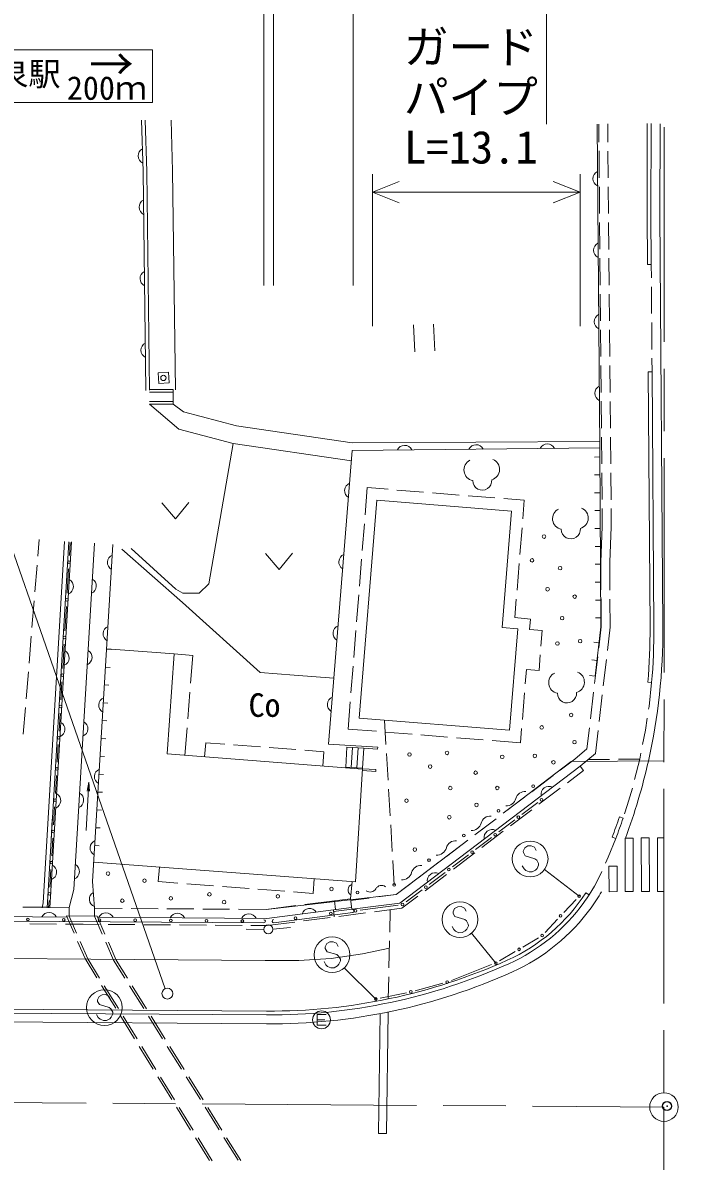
# Model space of a CAD drawing. Units: millimetres, scale not verified. Extents: x 40000 to 680000, y 20000 to 380000.
# Drawn here: x 527557 to 564251, y 284163 to 347840 of the extents above; entities that cross this region are included whole.
import ezdxf
from ezdxf.enums import TextEntityAlignment as Align

# ---------------------------------------------------------------- set-up
doc = ezdxf.new("R2010")
doc.units = ezdxf.units.MM
doc.header["$LTSCALE"] = 1000
doc.header["$PDMODE"] = 32
doc.header["$PDSIZE"] = 500
doc.linetypes.add('CHAIN', pattern=[18.5, 12, -1.5, 3.5, -1.5])
for name, color, linetype, lineweight in [('M-BGD', 7, 'Continuous', 13), ('M-BMK', 2, 'CHAIN', 13), ('M-BMK-OTRS', 5, 'Continuous', 13), ('M-BMK-ROW', 30, 'Continuous', 13), ('M-BMK-SRVR', 3, 'Continuous', 13), ('M-STR-HTXT', 7, 'Continuous', 13), ('M-STR-STRC', 7, 'Continuous', 13)]:
    doc.layers.add(name, color=color, linetype=linetype, lineweight=lineweight)
doc.layers.add('M-OTRS', color=6, linetype='Continuous')
doc.styles.add('ＭＳ ゴシック', font='')
doc.styles.get('ＭＳ ゴシック').set_extended_font_data('MS Gothic')

msp = doc.modelspace()

# ---------------------------------------------------------------- linework, layer by layer
at = {"layer": 'M-BGD'}
for p, q in [((534212, 342395), (534294, 339525)), ((534494, 339529), (534412, 342394)), ((535944, 339560), (535863, 342384)), ((559703, 342177), (559853, 324059)), ((559803, 342177), (559812, 341168)), ((560303, 342182), (560312, 341165)), ((562517, 342201), (562504, 337137)), ((562732, 342200), (562719, 337136)), ((559816, 340668), (559829, 339168)), ((560316, 340666), (560329, 339166)), ((534294, 339525), (534454, 327280)), ((534654, 327282), (534494, 339529)), ((536104, 327301), (535944, 339560)), ((559834, 338668), (559847, 337168)), ((560334, 338666), (560347, 337166)), ((562504, 337134), (562525, 334325)), ((562719, 337136), (562740, 334326)), ((559851, 336668), (559864, 335168)), ((560351, 336666), (560364, 335166)), ((559869, 334668), (559882, 333168)), ((560369, 334666), (560382, 333166)), ((562740, 334326), (562525, 334325)), ((562740, 334326), (562745, 333573)), ((562749, 333073), (562760, 331573)), ((559886, 332668), (559899, 331168)), ((560386, 332666), (560399, 331166)), ((549434, 330939), (549497, 329440)), ((550621, 329487), (550558, 330986)), ((559904, 330668), (559917, 329168)), ((560404, 330666), (560417, 329166)), ((562763, 331073), (562774, 329573)), ((559921, 328668), (559934, 327168)), ((560421, 328666), (560434, 327166)), ((562778, 329073), (562783, 328320)), ((535146, 328268), (535713, 328304)), ((535184, 327672), (535146, 328268)), ((535713, 328304), (535751, 327708)), ((562783, 328320), (562568, 328319)), ((562568, 328319), (562671, 314040)), ((562783, 328320), (562886, 314041)), ((534651, 327334), (535973, 327329)), ((535751, 327708), (535184, 327672)), ((535969, 326499), (535973, 327329)), ((534650, 327184), (535972, 327179)), ((559939, 326668), (559952, 325168)), ((560439, 326666), (560452, 325166)), ((536297, 325103), (534647, 326504)), ((534647, 326504), (535969, 326499)), ((534648, 326654), (535970, 326649)), ((536552, 326070), (535969, 326499)), ((539531, 325288), (536552, 326070)), ((539331, 324306), (536297, 325103)), ((545992, 324352), (539531, 325288)), ((539331, 324306), (537978, 316460)), ((545956, 323347), (539331, 324306)), ((545992, 324352), (559850, 324424)), ((559956, 324668), (559969, 323168)), ((560456, 324666), (560469, 323166)), ((546003, 323924), (544678, 307482)), ((559853, 324059), (546003, 323924)), ((559857, 323554), (559557, 323552)), ((559864, 322554), (559564, 322552)), ((559974, 322668), (559987, 321168)), ((560474, 322666), (560487, 321166)), ((546724, 320322), (546845, 321840)), ((548005, 321746), (546857, 321839)), ((549998, 321585), (548503, 321706)), ((535351, 320982), (536117, 320095)), ((536117, 320095), (536851, 321008)), ((546393, 308944), (547374, 321132)), ((547374, 321132), (554911, 320525)), ((551992, 321424), (550497, 321544)), ((553985, 321262), (552490, 321383)), ((555631, 321129), (554484, 321222)), ((555548, 320095), (555631, 321129)), ((559871, 321554), (559571, 321552)), ((554911, 320525), (554387, 314021)), ((559878, 320554), (559578, 320552)), ((559991, 320668), (560000, 319659)), ((560491, 320666), (560500, 319650)), ((546565, 318328), (546684, 319823)), ((555386, 318101), (555507, 319596)), ((559885, 319554), (559585, 319552)), ((560000, 319659), (559914, 317676)), ((560500, 319650), (560414, 317667)), ((528397, 318008), (528473, 318942)), ((529888, 318827), (528697, 298618)), ((530138, 318813), (528930, 298330)), ((529080, 298329), (530287, 318804)), ((530211, 318778), (530167, 318048)), ((530422, 299357), (531567, 318728)), ((532609, 318665), (531464, 299801)), ((536498, 315413), (533108, 318402)), ((536131, 316162), (533625, 318439)), ((559892, 318554), (559592, 318552)), ((541152, 318150), (541918, 317263)), ((541918, 317263), (542652, 318176)), ((546405, 316334), (546525, 317829)), ((528236, 316015), (528357, 317510)), ((530123, 317299), (530043, 315938)), ((555225, 316108), (555346, 317603)), ((559899, 317554), (559599, 317552)), ((559914, 317676), (559925, 316117)), ((560414, 317667), (560425, 316098)), ((559906, 316554), (559606, 316552)), ((536525, 315937), (536131, 316162)), ((537428, 315934), (536525, 315937)), ((537978, 316460), (537428, 315934)), ((528074, 314021), (528195, 315516)), ((540840, 311502), (536498, 315413)), ((546246, 314341), (546365, 315836)), ((555101, 314575), (555185, 315609)), ((559913, 315554), (559613, 315552)), ((559928, 315617), (559939, 314057)), ((560428, 315598), (560439, 314030)), ((529999, 315190), (529919, 313829)), ((555975, 314482), (555101, 314575)), ((555267, 313950), (554387, 314021)), ((554809, 308266), (555267, 313950)), ((555928, 313898), (555975, 314482)), ((559920, 314554), (559620, 314552)), ((559939, 314057), (559801, 312878)), ((560439, 314030), (560287, 312730)), ((527913, 312028), (528034, 313523)), ((546086, 312347), (546206, 313842)), ((556636, 313841), (555928, 313898)), ((556567, 312977), (556636, 313841)), ((529875, 313080), (529794, 311719)), ((532254, 312800), (532503, 312785)), ((536039, 312548), (532255, 312824)), ((559820, 313165), (559522, 313200)), ((535634, 306941), (536039, 312548)), ((537076, 312454), (536039, 312548)), ((537076, 312454), (536954, 310904)), ((556458, 311615), (556527, 312479)), ((559703, 312172), (559406, 312207)), ((559742, 312382), (559568, 310892)), ((560228, 312233), (560054, 310744)), ((527751, 310034), (527872, 311529)), ((532193, 311802), (532442, 311787)), ((542754, 311355), (540840, 311502)), ((545927, 310353), (546047, 311849)), ((555684, 310864), (555749, 311672)), ((556458, 311615), (555749, 311672)), ((529750, 310971), (529692, 309972)), ((532132, 310804), (532382, 310789)), ((544976, 311182), (542754, 311355)), ((559600, 311287), (559283, 311326)), ((562761, 310931), (562546, 310950)), ((562761, 310931), (562614, 309593)), ((536915, 310406), (536797, 308911)), ((555524, 308871), (555644, 310366)), ((559509, 310395), (559334, 308905)), ((559995, 310247), (559820, 308757)), ((527589, 308041), (527711, 309536)), ((532071, 309806), (532321, 309791)), ((545766, 308337), (545887, 309855)), ((562614, 309593), (562591, 309441)), ((529647, 309224), (529589, 308225)), ((554809, 308266), (546393, 308944)), ((562516, 308947), (562416, 308282)), ((532011, 308808), (532260, 308792)), ((536758, 308412), (536636, 306863)), ((545766, 308337), (547353, 308210)), ((547806, 308830), (547887, 307470)), ((555419, 307565), (555484, 308373)), ((559276, 308409), (559138, 307230)), ((559762, 308261), (559610, 306961)), ((562416, 308282), (562254, 307470)), ((531950, 307810), (532200, 307795)), ((537740, 306777), (537802, 307569)), ((537802, 307569), (538863, 307489)), ((547851, 308170), (549347, 308051)), ((549845, 308011), (551340, 307891)), ((551839, 307851), (553334, 307732)), ((553832, 307692), (555419, 307565)), ((529544, 307477), (529486, 306478)), ((535634, 306941), (546574, 306089)), ((539362, 307451), (540857, 307338)), ((541356, 307301), (542852, 307187)), ((543350, 307150), (544411, 307069)), ((544348, 306262), (544411, 307069)), ((544678, 307482), (547425, 307316)), ((545703, 307320), (545636, 306213)), ((546645, 307263), (545701, 307320)), ((546011, 307301), (545944, 306194)), ((546334, 307282), (546267, 306174)), ((546645, 307263), (546578, 306155)), ((546645, 307263), (547419, 307216)), ((547425, 307316), (547419, 307216)), ((547917, 306971), (548005, 305473)), ((559138, 307230), (558454, 306655)), ((559610, 306961), (558759, 306254)), ((562157, 306980), (562092, 306654)), ((531890, 306811), (532139, 306796)), ((558454, 306655), (557644, 306041)), ((560404, 306642), (559215, 306633)), ((562092, 306654), (560904, 306645)), ((562092, 306654), (561808, 305521)), ((529441, 305730), (529383, 304731)), ((531829, 305813), (532079, 305798)), ((546578, 306155), (545636, 306213)), ((546192, 299796), (546576, 306122)), ((546570, 306013), (547325, 305967)), ((546576, 306113), (547331, 306067)), ((547331, 306067), (547325, 305967)), ((558759, 306254), (548666, 298598)), ((557246, 305739), (556051, 304832)), ((558940, 306015), (558045, 305335)), ((558940, 306015), (558759, 306254)), ((531111, 302670), (531250, 305366)), ((531250, 305366), (531158, 304870)), ((531250, 305366), (531290, 304863)), ((557646, 305033), (556451, 304127)), ((561683, 305037), (561396, 304065)), ((531769, 304815), (532018, 304800)), ((548035, 304974), (548124, 303477)), ((555653, 304530), (554457, 303624)), ((529338, 303983), (529280, 302985)), ((531708, 303817), (531957, 303802)), ((556053, 303825), (554858, 302918)), ((556395, 304232), (555499, 303555)), ((561396, 304065), (561245, 303603)), ((529135, 301749), (529213, 303288)), ((554059, 303321), (552864, 302415)), ((555099, 303254), (554203, 302578)), ((561164, 303356), (560960, 303425)), ((531647, 302818), (531896, 302803)), ((548153, 302978), (548242, 301480)), ((554459, 302616), (553264, 301709)), ((529236, 302236), (529177, 301238)), ((552466, 302113), (551270, 301206)), ((553804, 302277), (552907, 301600)), ((560754, 302216), (560332, 301167)), ((560754, 302216), (560553, 302293)), ((531586, 301821), (531836, 301806)), ((552508, 301299), (551611, 300622)), ((552866, 301407), (551671, 300501)), ((531530, 300896), (546192, 299796)), ((535208, 300620), (535143, 299808)), ((548271, 300981), (548352, 299621)), ((550872, 300904), (549677, 299998)), ((560332, 301167), (560183, 300829)), ((529133, 300489), (529074, 299491)), ((543879, 299955), (543814, 299143)), ((551272, 300199), (550077, 299292)), ((551212, 300321), (550316, 299645)), ((559916, 300229), (559556, 299546)), ((559980, 300372), (559916, 300229)), ((530422, 299357), (530152, 298359)), ((531464, 299800), (531577, 298312)), ((536238, 299724), (535143, 299808)), ((538232, 299571), (536737, 299686)), ((540226, 299418), (538731, 299533)), ((542220, 299265), (540725, 299380)), ((545900, 298834), (545996, 299810)), ((549279, 299695), (548469, 299081)), ((549916, 299344), (549020, 298667)), ((559556, 299546), (559261, 299063)), ((529030, 298742), (529005, 298329)), ((543814, 299143), (542719, 299227)), ((545005, 298735), (543343, 298522)), ((545069, 298239), (545005, 298735)), ((545900, 298834), (545007, 298720)), ((545900, 298834), (545007, 298720)), ((545974, 298254), (545900, 298834)), ((545974, 298254), (545900, 298834)), ((546941, 298886), (545910, 298754)), ((548469, 299081), (547437, 298949)), ((549679, 298990), (548784, 298311)), ((557839, 298069), (558528, 298808)), ((559261, 299063), (559081, 299181)), ((530032, 297822), (498107, 298041)), ((529101, 298366), (527565, 298376)), ((528638, 298331), (528697, 298618)), ((530152, 298359), (529101, 298366)), ((530152, 298359), (530149, 297879)), ((531574, 297864), (531577, 298312)), ((531577, 298312), (533131, 298301)), ((533631, 298298), (535131, 298288)), ((535631, 298284), (537131, 298274)), ((537631, 298270), (539131, 298260)), ((539631, 298257), (541184, 298246)), ((542847, 298459), (541184, 298246)), ((545961, 298353), (541214, 297746)), ((546031, 298073), (541618, 297506)), ((544944, 298223), (544995, 297826)), ((548666, 298598), (544957, 298124)), ((546747, 298050), (545259, 297860)), ((548572, 298484), (546436, 298206)), ((548784, 298311), (547243, 298114)), ((548103, 296983), (548133, 298228)), ((527951, 297437), (529451, 297426)), ((529951, 297423), (530930, 297416)), ((530007, 297880), (530427, 296918)), ((531716, 297864), (530007, 297880)), ((530149, 297879), (530571, 296914)), ((531834, 297410), (530930, 297416)), ((531574, 297864), (532009, 296869)), ((531716, 297864), (532153, 296865)), ((541214, 297746), (531740, 297811)), ((533834, 297396), (532334, 297407)), ((535834, 297383), (534334, 297393)), ((537834, 297369), (536334, 297379)), ((542779, 297543), (541238, 297346)), ((544763, 297797), (543275, 297606)), ((556808, 296963), (557498, 297703)), ((539834, 297355), (538334, 297366)), ((541056, 297133), (540056, 297139)), ((541238, 297346), (540334, 297352)), ((541555, 297151), (542552, 297230)), ((530627, 296460), (531048, 295498)), ((530771, 296456), (531193, 295491)), ((532210, 296411), (532645, 295416)), ((532353, 296407), (532790, 295408)), ((548055, 294983), (548091, 296483)), ((555553, 296142), (556422, 296653)), ((531048, 295498), (531712, 294419)), ((531193, 295491), (531861, 294407)), ((554253, 295377), (555122, 295888)), ((532645, 295416), (533273, 294406)), ((532790, 295408), (533421, 294394)), ((551549, 294276), (553805, 295159)), ((548013, 293239), (548043, 294484)), ((531974, 293993), (532761, 292716)), ((532123, 293981), (532910, 292704)), ((533537, 293981), (534329, 292708)), ((533685, 293969), (534478, 292696)), ((547559, 293286), (549034, 293585)), ((549521, 293700), (551075, 294119)), ((490424, 292693), (541205, 292346)), ((490425, 292908), (541206, 292561)), ((533023, 292290), (533810, 291013)), ((534593, 292283), (535385, 291010)), ((544534, 292372), (544034, 292372)), ((544034, 292372), (544034, 291772)), ((533172, 292278), (533959, 291001)), ((534742, 292271), (535535, 290998)), ((544034, 292072), (544459, 292072)), ((544034, 291772), (544534, 291772)), ((534072, 290587), (534858, 289310)), ((534221, 290575), (535008, 289298)), ((535650, 290585), (536442, 289311)), ((535799, 290573), (536591, 289300)), ((535120, 288884), (535907, 287607)), ((535270, 288872), (536057, 287595)), ((536706, 288887), (537498, 287613)), ((536856, 288875), (537648, 287602)), ((537762, 287189), (538555, 285915)), ((536169, 287181), (536956, 285904)), ((536319, 287170), (537106, 285892)), ((537912, 287177), (538705, 285904)), ((537218, 285478), (538004, 284201)), ((537368, 285467), (538155, 284190)), ((538819, 285490), (539611, 284217)), ((538969, 285479), (539762, 284206))]:
    msp.add_line(p, q, dxfattribs=at)
for points in [[(559853, 324059), (559924, 314049), (559600, 311287)], [(541052, 297494), (506645, 297716), (497978, 297801)]]:
    msp.add_lwpolyline(points, dxfattribs=at)
for centre, radius in [((535432, 327976), 150), ((556737, 319101), 100), ((556066, 317771), 100), ((530145, 317674), 75), ((557637, 317336), 100), ((556935, 316155), 100), ((558455, 315742), 100), ((530021, 315564), 75), ((557754, 314536), 100), ((529897, 313455), 75), ((558760, 313251), 100), ((557488, 313122), 100), ((529772, 311345), 75), ((529669, 309598), 75), ((558256, 309122), 100), ((556607, 308427), 100), ((529566, 307851), 75), ((558445, 307603), 100), ((549208, 306915), 100), ((551308, 307003), 100), ((556223, 306834), 100), ((550363, 306238), 100), ((554397, 306782), 100), ((557265, 306476), 100), ((529464, 306104), 75), ((552907, 305893), 100), ((551490, 305033), 100), ((554120, 305042), 100), ((556134, 305137), 75), ((529361, 304357), 75), ((549040, 304329), 100), ((556595, 304382), 75), ((552957, 304092), 100), ((554189, 303758), 75), ((551433, 303402), 100), ((555299, 303405), 75), ((529258, 302610), 75), ((554003, 302427), 75), ((552243, 302379), 75), ((549506, 301594), 100), ((552708, 301449), 75), ((529155, 300863), 75), ((550298, 301000), 75), ((532333, 300254), 100), ((534370, 299855), 100), ((551412, 300472), 75), ((544841, 299392), 100), ((548352, 299621), 75), ((548352, 299621), 75), ((550116, 299494), 75), ((529052, 299116), 75), ((533131, 298735), 100), ((535847, 298865), 100), ((538008, 299089), 100), ((538828, 298656), 100), ((541836, 298982), 100), ((546292, 299189), 75), ((558698, 298991), 75), ((544804, 298016), 75), ((546188, 298174), 75), ((548820, 298517), 75), ((527849, 297679), 75), ((529849, 297667), 75), ((531849, 297654), 75), ((533849, 297641), 75), ((535849, 297628), 75), ((537849, 297615), 75), ((539849, 297602), 75), ((541306, 297131), 250), ((542820, 297761), 75), ((557668, 297886), 75), ((556638, 296780), 75), ((555338, 296015), 75), ((554037, 295250), 75), ((551316, 294185), 75), ((549279, 293635), 75), ((547314, 293237), 75), ((544284, 292072), 500)]:
    msp.add_circle(centre, radius, dxfattribs=at)
for centre, radius, start, end in [((530387, 313798), 32500, 347.30237, 347.30237), ((534464, 340401), 445, 117.62868, 245.65021), ((559923, 339119), 445, 116.46395, 244.48548), ((534515, 337528), 445, 116.73731, 244.75885), ((559956, 335119), 445, 116.46395, 244.48548), ((534568, 333528), 445, 116.73731, 244.75885), ((559990, 331120), 445, 116.46395, 244.48548), ((534620, 329529), 445, 116.73731, 244.75885), ((560023, 327120), 445, 116.46395, 244.48548), ((548930, 323758), 445, 26.54721, 154.56874), ((552930, 323797), 445, 26.54721, 154.56874), ((556930, 323836), 445, 26.54721, 154.56874), ((552853, 322827), 599, 115.8455, 259.67894), ((553655, 322860), 599, 285.11533, 68.94877), ((553280, 322228), 534, 178.92572, 5.86854), ((546017, 321668), 445, 111.38411, 239.40564), ((557813, 320104), 599, 115.8455, 259.67894), ((558615, 320138), 599, 285.11533, 68.94877), ((558240, 319505), 534, 178.92572, 5.86854), ((532743, 317655), 445, 112.51386, 240.53539), ((545696, 317681), 445, 111.38411, 239.40564), ((529945, 316309), 445, 292.61622, 60.63775), ((531230, 316339), 445, 292.60805, 60.62959), ((532501, 313662), 445, 112.51386, 240.53539), ((545374, 313694), 445, 111.38411, 239.40564), ((530387, 313798), 32285, 354.93961, 0.42905), ((530387, 313798), 32500, 354.93961, 0.42905), ((529709, 312316), 445, 292.61622, 60.63775), ((530994, 312346), 445, 292.60805, 60.62959), ((557596, 310929), 599, 115.8455, 259.67894), ((558398, 310963), 599, 285.11533, 68.94877), ((545053, 309707), 445, 111.38411, 239.40564), ((558023, 310330), 534, 178.92572, 5.86854), ((532259, 309670), 445, 112.51386, 240.53539), ((529474, 308323), 445, 292.61622, 60.63775), ((530758, 308353), 445, 292.60805, 60.62959), ((532016, 305677), 445, 112.51386, 240.53539), ((557017, 304688), 445, 63.16984, 191.19137), ((529239, 304330), 445, 292.61622, 60.63775), ((530522, 304360), 445, 292.60805, 60.62959), ((554638, 304587), 542, 265.61709, 345.03357), ((555685, 304307), 542, 85.61709, 165.03357), ((553740, 302928), 542, 85.61709, 165.03357), ((530387, 313798), 32285, 339.1228, 341.25849), ((530387, 313798), 32500, 339.1228, 341.25849), ((552693, 303208), 542, 265.61709, 345.03357), ((553830, 302271), 445, 63.16984, 191.19137), ((531774, 301684), 445, 112.51386, 240.53539), ((551794, 301549), 542, 85.61709, 165.03357), ((550747, 301829), 542, 265.61709, 345.03357), ((529003, 300337), 445, 292.61622, 60.63775), ((530286, 300367), 445, 292.60805, 60.62959), ((549848, 300171), 542, 85.61709, 165.03357), ((548801, 300450), 542, 265.61709, 345.03357), ((550643, 299853), 445, 63.16984, 191.19137), ((546073, 299344), 310, 107.28143, 241.08844), ((547002, 299585), 367, 233.14515, 330.57688), ((547642, 299224), 367, 53.14515, 150.57688), ((531734, 298818), 445, 120.35336, 248.37489), ((550455, 304783), 10285, 294.22783, 326.99553), ((550455, 304783), 10500, 324.17328, 326.99553), ((529031, 297634), 445, 25.59708, 153.61861), ((532213, 297613), 445, 25.59708, 153.61861), ((536213, 297585), 445, 25.59708, 153.61861), ((543613, 297856), 445, 33.27845, 161.29998), ((546020, 298160), 87.5, 277.33314, 97.33314), ((550455, 304783), 10500, 294.22783, 324.17328), ((540213, 297558), 445, 25.59708, 153.61861), ((541053, 297582), 87.5, 269.63045, 89.63045), ((541607, 297592), 87.5, 97.33314, 277.33314), ((541427, 324845), 32500, 269.60785, 294.22783), ((541427, 324845), 32285, 269.60785, 294.22783)]:
    msp.add_arc(centre, radius, start, end, dxfattribs=at)
at = {"layer": 'M-BMK'}
for p, q in [((563457, 341993), (563451, 287193)), ((463601, 287877), (563451, 287193)), ((563451, 287193), (563444, 232393))]:
    msp.add_line(p, q, dxfattribs=at)
at = {"layer": 'M-BMK-OTRS'}
for p, q in [((563232, 342196), (563219, 337135)), ((563219, 337140), (563386, 314045)), ((547556, 292419), (547473, 285717)), ((548008, 292508), (547923, 285711)), ((516249, 292020), (541201, 291846)), ((547923, 285711), (547473, 285717))]:
    msp.add_line(p, q, dxfattribs=at)
for points in [[(561731, 299247), (561725, 302242), (561275, 302239), (561281, 299244)], [(562636, 299252), (562630, 302247), (562180, 302245), (562186, 299250)], [(560824, 300664), (560374, 300661), (560377, 299238), (560827, 299241)]]:
    msp.add_lwpolyline(points, close=True, dxfattribs=at)
for points in [[(563452, 302253), (563084, 302250), (563090, 299255), (563452, 299258)], [(492333, 295755), (541133, 295390), (543009, 295385), (544814, 295494), (546568, 295760), (548090, 296086)]]:
    msp.add_lwpolyline(points, dxfattribs=at)
for centre, radius, start, end in [((530387, 313798), 33000, 347.30237, 0.42905), ((530387, 313798), 33000, 339.49601, 347.30237), ((550455, 304783), 11000, 324.17328, 329.71444), ((550455, 304783), 11000, 294.22783, 324.17328), ((541427, 324845), 33000, 269.60785, 294.22783)]:
    msp.add_arc(centre, radius, start, end, dxfattribs=at)
at = {"layer": 'M-BMK-ROW'}
for p, q in [((558265, 306512), (554662, 303778)), ((558265, 306512), (563453, 306560)), ((553467, 302872), (553267, 302721)), ((552072, 301814), (548469, 299081)), ((548469, 299081), (541184, 298246))]:
    msp.add_line(p, q, dxfattribs=at)
at = {"layer": 'M-BMK-SRVR'}
msp.add_circle((563451, 287193), 800, dxfattribs=at)
at = {"layer": 'M-OTRS'}
msp.add_point((563622, 287246), dxfattribs=at)
at = {"layer": 'M-STR-HTXT'}
for p, q in [((541047, 333136), (541047, 352670)), ((541585, 333136), (541585, 352670)), ((546057, 333136), (546057, 352670)), ((556875, 342171), (556875, 352670)), ((547136, 330863), (547136, 339371)), ((547136, 338371), (548636, 338971)), ((558752, 338371), (557252, 338971)), ((558752, 330863), (558752, 339371)), ((547136, 338371), (558752, 338371)), ((547136, 338371), (548636, 337771)), ((558752, 338371), (557252, 337771))]:
    msp.add_line(p, q, dxfattribs=at)
at = {"layer": 'M-STR-STRC'}
for p, q in [((520196, 346330), (534827, 346330)), ((534827, 346330), (534827, 343377)), ((534827, 343377), (520196, 343377)), ((535522, 293813), (519734, 339142)), ((555661, 301699), (555577, 301513)), ((555577, 301513), (555581, 301422)), ((555581, 301422), (555680, 301245)), ((555838, 301797), (555661, 301699)), ((555680, 301245), (556232, 301086)), ((556020, 301805), (555838, 301797)), ((556206, 301721), (556020, 301805)), ((556304, 301544), (556206, 301721)), ((555619, 300514), (555521, 300692)), ((556232, 301086), (556327, 300999)), ((556327, 300999), (556425, 300821)), ((556429, 300730), (556346, 300545)), ((556425, 300821), (556429, 300730)), ((555714, 300427), (555619, 300514)), ((555899, 300344), (555714, 300427)), ((556081, 300351), (555899, 300344)), ((556259, 300450), (556081, 300351)), ((556346, 300545), (556259, 300450)), ((558698, 298991), (556762, 300478)), ((551733, 298302), (551650, 298117)), ((551650, 298117), (551654, 298026)), ((551654, 298026), (551752, 297848)), ((551911, 298401), (551733, 298302)), ((552093, 298408), (551911, 298401)), ((552278, 298325), (552093, 298408)), ((552377, 298147), (552278, 298325)), ((551752, 297848), (552305, 297689)), ((552305, 297689), (552400, 297602)), ((552400, 297602), (552498, 297424)), ((552498, 297424), (552502, 297333)), ((551692, 297118), (551593, 297295)), ((551787, 297031), (551692, 297118)), ((551972, 296947), (551787, 297031)), ((552154, 296955), (551972, 296947)), ((552332, 297053), (552154, 296955)), ((552419, 297148), (552332, 297053)), ((552502, 297333), (552419, 297148)), ((554037, 295250), (552673, 296910)), ((544571, 296336), (544488, 296151)), ((544488, 296151), (544492, 296060)), ((544749, 296434), (544571, 296336)), ((544931, 296442), (544749, 296434)), ((545116, 296359), (544931, 296442)), ((545215, 296181), (545116, 296359)), ((544492, 296060), (544590, 295882)), ((544590, 295882), (545143, 295723)), ((545143, 295723), (545238, 295636)), ((545238, 295636), (545336, 295458)), ((544530, 295151), (544432, 295329)), ((544625, 295064), (544530, 295151)), ((544810, 294981), (544625, 295064)), ((544992, 294989), (544810, 294981)), ((545170, 295087), (544992, 294989)), ((545257, 295182), (545170, 295087)), ((545340, 295367), (545257, 295182)), ((545336, 295458), (545340, 295367)), ((547314, 293237), (545553, 294981)), ((531829, 293381), (531746, 293195)), ((531746, 293195), (531749, 293104)), ((531749, 293104), (531848, 292926)), ((532007, 293479), (531829, 293381)), ((531848, 292926), (532400, 292768)), ((532188, 293487), (532007, 293479)), ((532374, 293403), (532188, 293487)), ((532472, 293226), (532374, 293403)), ((531788, 292196), (531689, 292374)), ((532400, 292768), (532495, 292681)), ((532495, 292681), (532594, 292503)), ((532597, 292412), (532514, 292226)), ((532594, 292503), (532597, 292412)), ((531882, 292109), (531788, 292196)), ((532068, 292026), (531882, 292109)), ((532249, 292033), (532068, 292026)), ((532427, 292132), (532249, 292033)), ((532514, 292226), (532427, 292132))]:
    msp.add_line(p, q, dxfattribs=at)
for centre, radius in [((555960, 301074), 1000), ((552032, 297678), 1000), ((544871, 295712), 1000), ((532128, 292756), 1000), ((535652, 293537), 305)]:
    msp.add_circle(centre, radius, dxfattribs=at)

# ---------------------------------------------------------------- texts
at = {"layer": 'M-BGD', "style": 'ＭＳ ゴシック'}
msp.add_text('Co', height=1320, dxfattribs=at).set_placement((540195, 308622), align=Align.BOTTOM_LEFT)
at = {"layer": 'M-STR-HTXT', "style": 'ＭＳ ゴシック'}
for s, p in [('ガード', (552643, 345016)), ('パイプ', (552643, 342216)), ('L=13.1', (552643, 339416))]:
    msp.add_text(s, height=1833, dxfattribs=at).set_placement(p, align=Align.BOTTOM_CENTER)
at = {"layer": 'M-STR-STRC', "style": 'ＭＳ ゴシック'}
for s, height, p in [('湯田温泉駅', 1320, (525173, 344975)), ('→', 1833, (532524, 345515)), ('200ｍ', 1320, (532270, 344192))]:
    msp.add_text(s, height=height, dxfattribs=at).set_placement(p, align=Align.MIDDLE_CENTER)

doc.saveas('drawing.dxf')
